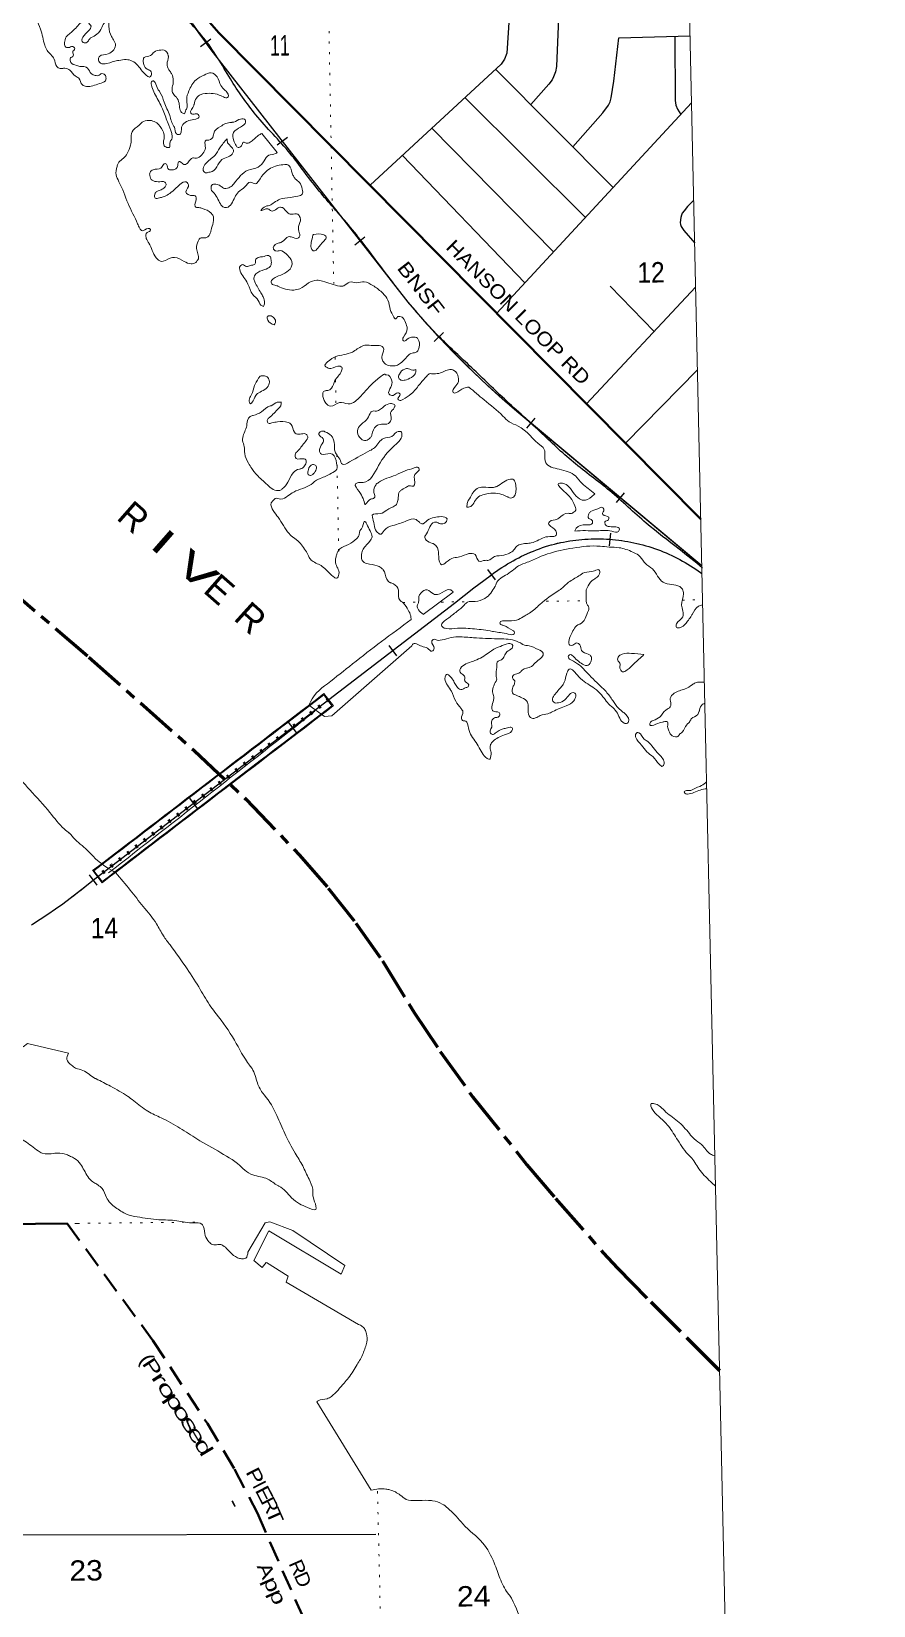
# Model space of a CAD drawing. Header units: feet. Extents: x 245918 to 509309, y -547785 to -360805.
# Drawn here: x 502069 to 509309, y -485445 to -471909 of the extents above; entities that cross this region are included whole.
import ezdxf
from ezdxf.enums import TextEntityAlignment as Align

# ---------------------------------------------------------------- set-up
doc = ezdxf.new("R2010")
doc.units = ezdxf.units.FT
doc.header["$LTSCALE"] = 60
for name, pattern in [('DOTTED', [1.5, 0.3, -1.2]), ('LONG_DASH_SHORT_DASH', [9.9, 6, -1.2, 1.5, -1.2]), ('MEDIUM_DASHED', [4.5, 3, -1.5])]:
    doc.linetypes.add(name, pattern=pattern)
for name, color, linetype, lineweight in [('11', 7, 'LONG_DASH_SHORT_DASH', 60), ('26', 7, 'Continuous', 40), ('27', 7, 'Continuous', 13), ('29', 7, 'Continuous', 25), ('34', 7, 'Continuous', 25), ('39', 7, 'Continuous', 13), ('4', 7, 'Continuous', 13), ('53', 7, 'DOTTED', 40), ('7', 7, 'DOTTED', 13)]:
    doc.layers.add(name, color=color, linetype=linetype, lineweight=lineweight)
doc.layers.add('41', color=7, linetype='Continuous')
doc.layers.add('54', color=7, linetype='Continuous')

msp = doc.modelspace()

# ---------------------------------------------------------------- linework, layer by layer
at = {"layer": '11'}
msp.add_lwpolyline([(497504.53, -473311.49), (498141.25, -473837.12), (498638.36, -474200.83), (500126.06, -475249.56), (500925.39, -475881.12), (502562.65, -477288.54), (503467.3, -478093.06), (503913.23, -478511.57), (504374.29, -478993.05), (504621.27, -479275.33), (504859.02, -479577.44), (505087.52, -479902.04), (505358.34, -480344.76), (505584.42, -480681.19), (505864.89, -481073.43), (506329.51, -481656.21), (506574.88, -481944.3), (506984.77, -482410.6), (507107.68, -482544.02), (507393.63, -482834.15), (507758.2, -483197.74), (507984.74, -483423.67)], dxfattribs=at)
at = {"layer": '26'}
for points in [[(507823.39, -476102.15), (503679.97, -471919.76), (503581.17, -471806.15), (503494.8, -471682.85), (503435.97, -471576.77)], [(495707.3, -482163.51), (499648.79, -482188.37), (502375.8, -482160.68)]]:
    msp.add_lwpolyline(points, dxfattribs=at)
at = {"layer": '29'}
for p, q in [((506058.7, -472234.22), (507071.72, -473250.64)), ((505794.72, -472478.43), (506832.77, -473508.56)), ((507744.63, -472524.3), (506069.83, -474332.09)), ((505511.4, -472740.54), (506557.95, -473805.21)), ((505258.39, -472974.6), (506310.83, -474071.95)), ((506842.36, -475111.89), (507779.49, -474107.76)), ((507044.48, -474099.88), (507423.72, -474488.97)), ((507795.13, -474818.25), (507176.07, -475448.75)), ((491693.93, -484860.43), (505028.84, -484829.97))]:
    msp.add_line(p, q, dxfattribs=at)
for points in [[(506192.19, -471523.12), (506156.55, -472096.26), (506137.03, -472147.76), (506107, -472189.53), (504980.07, -473232.09)], [(506613.27, -471516.75), (506584.38, -472211.89), (506573.27, -472257.39), (506558.05, -472298), (506546.89, -472324.39), (506518.23, -472361.6), (506361.98, -472538.52)], [(506722.85, -472900.6), (506980.83, -472608.48), (507029.8, -472543.67), (507044, -472515.24), (507053.43, -472480.62), (507076.02, -472337.98), (507119.21, -471964.69), (507731.94, -471947.72)], [(507601.55, -471951.33), (507604.32, -472503.2), (507610.1, -472541.64), (507622.27, -472576.15), (507652.42, -472623.84)], [(507763.01, -473358.93), (507710.53, -473414.67), (507680.09, -473452.23), (507664.87, -473472.54), (507656.76, -473488.78), (507651.69, -473509.08), (507647.63, -473550.7), (507648.64, -473567.96), (507654.73, -473585.22), (507679.39, -473622.09), (507771.16, -473729.11)]]:
    msp.add_lwpolyline(points, dxfattribs=at)
at = {"layer": '34'}
for p, q in [((503521.17, -472038.16), (503611.12, -471973.79)), ((504182.18, -472885.28), (504269.36, -472817.21)), ((504848.34, -473742.7), (504935.53, -473674.63)), ((505532.55, -474574.52), (505612.57, -474498.15)), ((506328.66, -475320.66), (506399.64, -475235.83)), ((507097.7, -475960.67), (507168.68, -475875.83)), ((507039.86, -476333.29), (507049.23, -476223.08)), ((506058.63, -476623.27), (505992.61, -476534.52)), ((505210.77, -477278.24), (505143.49, -477190.44)), ((504347.35, -477936.61), (504280.07, -477848.82)), ((503497.89, -478590.87), (503430.61, -478503.07)), ((502634.47, -479249.24), (502567.19, -479161.45))]:
    msp.add_line(p, q, dxfattribs=at)
at = {"layer": '34', "lineweight": 13}
for p, q in [((503611.66, -472067.67), (505305.37, -474236.86)), ((506243.38, -475176.16), (507824.95, -476499.33)), ((502589.41, -479216.37), (505708.08, -476826.45)), ((504582.07, -477614.6), (504582.1, -477614.58)), ((504582.1, -477614.58), (504653.05, -477707.31)), ((504664.6, -477709.23), (504583.19, -477602.83)), ((502676.45, -479230.59), (502595.6, -479124.93)), ((502677.62, -479218.95), (502606.66, -479126.22))]:
    msp.add_line(p, q, dxfattribs=at)
at = {"layer": '34'}
for points in [[(503452.68, -471844.14), (503571.1, -472009.62), (503612.53, -472067.01), (505306.22, -474236.17), (505382.23, -474325.36), (505470.8, -474426.19), (505561.47, -474525.75), (505654.72, -474623.45), (505748.37, -474719.48), (505844.09, -474814.22), (505942.4, -474907.1), (506041.1, -474998.31), (506141.31, -475087.75), (506244.08, -475175.32), (507831.57, -476501.6)], [(502527.69, -479265.92), (502588.72, -479215.51), (505707.39, -476825.59), (505789.53, -476758.48), (505872.77, -476693.6), (505957.15, -476630.14), (506023.27, -476581.52), (506045.62, -476564.89), (506068.24, -476548.86), (506091.13, -476533.22), (506114.36, -476517.73), (506137.82, -476502.85), (506161.46, -476488.45), (506185.41, -476474.2), (506209.62, -476460.56), (506234, -476447.39), (506258.78, -476434.51), (506283.59, -476422.22), (506308.6, -476410.16), (506334, -476398.62), (506359.42, -476387.65), (506385.13, -476377.07), (506410.91, -476366.83), (506437.07, -476357.1), (506463.17, -476347.81), (506489.65, -476339.04), (506516.05, -476330.71), (506536.8, -476324.54), (506541.56, -476323.16), (506567.19, -476316.69), (506592.92, -476310.54), (506618.63, -476304.83), (506644.54, -476299.54), (506670.54, -476294.8), (506696.73, -476290.5), (506722.81, -476286.51), (506749.08, -476283.16), (506775.33, -476280.25), (506801.68, -476277.67), (506827.91, -476275.62), (506854.43, -476274.11), (506880.84, -476272.92), (506907.22, -476272.37), (506933.59, -476272.02), (506960.16, -476272.35), (506986.49, -476273.08), (507012.81, -476274.24), (507039.33, -476275.84), (507065.62, -476278.07), (507091.89, -476280.52), (507118.15, -476283.61), (507144.49, -476287.03), (507170.5, -476290.96), (507196.6, -476295.44), (507222.56, -476300.23), (507248.54, -476305.46), (507274.26, -476311.31), (507300.07, -476317.49), (507325.66, -476324.09), (507351.12, -476331.23), (507376.36, -476338.78), (507401.57, -476346.76), (507426.67, -476355.07), (507451.53, -476363.99), (507476.28, -476373.25), (507500.9, -476383.03), (507525.4, -476393.13), (507549.55, -476403.75), (507573.59, -476414.69), (507597.41, -476426.06), (507621.09, -476437.95), (507644.44, -476450.14), (507667.78, -476462.77), (507690.67, -476475.81), (507713.54, -476489.28), (507735.98, -476503.17), (507758.29, -476517.37), (507780.27, -476531.88), (507802.13, -476546.93), (507833.36, -476571.12)], [(502068.83, -479590.73), (502077.66, -479585.44), (502144.34, -479543.26), (502210.21, -479499.41), (502275.17, -479455.15), (502339.59, -479409.56), (502403.19, -479362.3), (502465.88, -479314.63), (502527.69, -479265.92)]]:
    msp.add_lwpolyline(points, dxfattribs=at)
at = {"layer": '34', "lineweight": 13}
for centre, radius, start, end in [((513027.39, -465150.88), 11683.23, 212.95573, 216.301), ((511214.55, -469273.81), 7716.88, 220.02652, 229.89474), ((506931.95, -477786.65), 1513.48, 54.02338, 105.12241), ((506980.92, -477853.59), 1591.15, 106.19595, 126.97345), ((509569.93, -481498.05), 6061.17, 125.80552, 129.57935), ((1426391.49, -1684298.38), 1518500.14, 127.37662, 127.47108), ((1426391.49, -1684298.38), 1518492.14, 127.37692, 127.47078), ((1426393.22, -1684300.54), 1518370.14, 127.37662, 127.47108), ((1426393.22, -1684300.54), 1518378.14, 127.37692, 127.47078), ((499689.55, -475746.24), 4522.27, 301.752, 309.88438)]:
    msp.add_arc(centre, radius, start, end, dxfattribs=at)
at = {"layer": '34', "linetype": 'DOTTED', "lineweight": 100}
msp.add_arc((1426393.22, -1684300.54), 1518437.36, 127.37662, 127.47108, dxfattribs=at)
at = {"layer": '34', "lineweight": 13}
msp.add_ellipse((229968.05, -129107.83), major_axis=(1800.58, -443763.1), ratio=0.999979, start_param=0.65791107, end_param=0.66298935, dxfattribs=at)
at = {"layer": '34'}
msp.add_spline([(507838.91, -476523.09), (507637.09, -476361.2), (507355.32, -476138.55), (507041.73, -475859.51), (506727.98, -475612.58), (506442.39, -475351.79), (506114.86, -475050.57), (505817.35, -474765.61), (505555.79, -474515), (505041.31, -473889.4), (504778.17, -473552.48), (504528.83, -473263.82), (504293.61, -472959.19), (503998.35, -472626.07), (503779.21, -472315.52), (503548.26, -471962.76), (503276.91, -471661.9), (503060, -471307.22), (502849.12, -470950.56), (502652.41, -470571.92), (502439.29, -470259.4), (502262.56, -469894.94), (502037.51, -469562.27), (501858.34, -469284.09), (501722.98, -469070.44), (501603.52, -468887.01), (501499.79, -468765.89), (501354.02, -468628.45), (501252.1, -468545.49), (501146.08, -468480.56), (501030.18, -468412.34)], degree=3, dxfattribs=at)
at = {"layer": '39'}
for p, q in [((504049.18, -472785.8), (504182.75, -472949.66)), ((505696.07, -476729.26), (505438.08, -476922.72)), ((504651.06, -477793.59), (505339.39, -477192.08)), ((504522.81, -483692.55), (504990.89, -484451.57))]:
    msp.add_line(p, q, dxfattribs=at)
for points in [[(504651.38, -477793.31), (504587.55, -477799.31), (504452.79, -477701.19)], [(502387.13, -480695.22), (502035.84, -480610.37), (501998.3, -480639.19)], [(503930.13, -482406.43), (504079.64, -482154.77), (504117.58, -482145.99), (504315.53, -482218.33), (504762.67, -482520.44), (504732.04, -482595.26), (504111.05, -482222.34), (503981.65, -482477.63), (504053.03, -482538.41), (504088.3, -482495.58)], [(504088.73, -482495.08), (504277.1, -482612.23), (504260.03, -482662.7), (504880.87, -483027.59)]]:
    msp.add_lwpolyline(points, dxfattribs=at)
msp.add_arc((504832.48, -477876.11), 418.05, 121.23259, 155.26501, dxfattribs=at)
for points in [[(501954.23, -471298.47), (501927.17, -471351.16), (501932.51, -471419.26), (501965.61, -471470.76), (501962.7, -471526.98), (501973.31, -471556.87), (502049.65, -471665.69), (502117.15, -471732.56), (502129.92, -471770.43), (502124.57, -471804.63), (502146.26, -471888.45), (502183.05, -472026.15), (502204, -472071.87), (502263.63, -472146.92), (502286.94, -472210.66), (502315.36, -472228.15), (502345.4, -472225.56), (502355.42, -472225.36), (502399.89, -472242.54), (502444.97, -472291.8), (502475.44, -472311.25), (502506.65, -472368.82), (502541.01, -472382.18), (502654.86, -472357.87), (502704.51, -472332.83), (502709.98, -472304.64), (502695.4, -472276.84), (502675.23, -472271.22), (502643.46, -472287.89), (502609.3, -472284.55), (502578.87, -472267.1), (502574.74, -472261.16), (502539.77, -472215.71), (502495.54, -472210.57), (502457.24, -472201.29), (502406.62, -472176.21), (502402.25, -472158.24), (502407.76, -472132.05), (502423.68, -472125.72), (502429.38, -472109.56), (502424.78, -472079.56), (502440.55, -472065.21), (502440.28, -472051.17), (502424, -472039.45), (502386.06, -472048.23), (502359.8, -472038.71), (502353.43, -472020.79), (502353.31, -472014.77), (502354.89, -471992.67), (502376.04, -471946.12), (502409.58, -471917.37), (502486.32, -471841.65), (502515.93, -471816.99), (502553.76, -471802.2), (502562.48, -471838.14), (502576.82, -471853.91), (502522.41, -471943.24), (502505.39, -471995.74), (502521.65, -472007.45), (502553.54, -471996.79), (502573.04, -471968.32), (502582.95, -471962.1), (502630.52, -471933.09), (502675.49, -471874.03), (502704.75, -471831.33), (502728.77, -471828.85), (502735.45, -471862.82), (502757.26, -471952.65), (502780.1, -471992.33), (502790.6, -472016.2), (502728.09, -472101.67), (502654.29, -472123.19), (502644.69, -472145.44), (502661.43, -472181.22), (502717.66, -472184.13), (502809.45, -472160.25), (502821.44, -472158.01), (502883.48, -472150.77), (502935.89, -472163.79), (502982.75, -472200.97), (503068.83, -472295.56), (503084.99, -472301.27), (503098.79, -472288.96), (503091.99, -472248.97), (503057.52, -472229.59), (503030.19, -472165.94), (503037.6, -472133.69), (503093.42, -472116.55), (503122.9, -472085.88), (503182.74, -472068.66), (503208.84, -472070.14), (503245.87, -472117.56), (503246.07, -472127.59), (503235.22, -472187.99), (503250.22, -472237.84), (503268.78, -472263.55), (503281.28, -472287.37)], [(503281.28, -472287.37), (503288.47, -472347.41), (503277.53, -472403.79), (503286.34, -472443.74), (503315.04, -472475.27), (503338.06, -472524.97), (503369.87, -472612.61), (503383.98, -472616.34), (503397.38, -472583.98), (503401.28, -472577.88), (503403.65, -472493.59), (503422.29, -472421.01), (503484.61, -472325.5), (503553.99, -472284.01), (503613.79, -472264.78), (503664.62, -472299.89), (503698.15, -472373.45), (503735.09, -472416.86), (503759.78, -472448.46), (503760.26, -472472.52), (503683.71, -472455.98), (503615.23, -472441.28), (503543.13, -472446.71), (503513.25, -472457.33), (503487.66, -472481.91), (503466.66, -472536.48), (503464.81, -472544.54), (503438.03, -472611.26), (503454.27, -472620.98), (503484.26, -472616.37), (503502.46, -472624.04), (503510.84, -472641.93), (503483.16, -472662.53), (503421.24, -472675.78), (503401.35, -472684.2), (503363.96, -472721.04), (503356.84, -472767.32), (503347.33, -472793.59), (503317.17, -472790.16), (503298, -472732.37), (503293.87, -472726.44), (503257.9, -472630.85), (503209.55, -472517.47), (503173.75, -472429.91), (503155.19, -472404.19), (503132.04, -472348.49), (503111.68, -472332.84), (503101.85, -472343.06), (503100.36, -472369.17), (503150.74, -472484.52), (503207.23, -472603.77), (503249.52, -472715.27), (503279.47, -472810.97), (503275.93, -472835.11), (503270.07, -472843.25), (503260.36, -472859.49), (503255.25, -472905.72), (503233.19, -472906.16), (503206.69, -472884.62), (503211.34, -472814.31), (503198.29, -472762.42), (503146.84, -472695.22), (503100.33, -472676.08), (503032.28, -472683.44), (502994.78, -472714.27), (502933.76, -472773.63), (502926.91, -472833.95), (502921.95, -472888.21), (502891.24, -472959.03), (502885.46, -472971.18), (502814.69, -473044.78), (502805.18, -473071.04), (502796.53, -473141.43), (502821.76, -473201.11), (502899.62, -473388.14), (502981.26, -473563.05), (503000.09, -473602.8), (503020.53, -473622.46), (503072.3, -473603.39), (503092.51, -473611.02), (503088.74, -473623.12), (503062.94, -473637.67), (503053.36, -473659.93), (503060.11, -473697.91), (503072.58, -473719.72), (503078.78, -473729.63), (503141.4, -473854.78), (503184.13, -473886.03), (503261.82, -473858.43), (503299.79, -473851.65), (503382.7, -473886.13), (503443.28, -473907), (503477.21, -473898.32), (503494.9, -473879.92), (503504.61, -473863.68), (503486.84, -473775.77), (503501.64, -473711.28)], [(503501.64, -473711.28), (503515.28, -473690.96), (503541.18, -473682.43), (503569.3, -473683.87), (503589.11, -473671.45), (503610.42, -473632.92), (503614.11, -473616.8), (503627.68, -473490.15), (503613.25, -473470.38), (503540.3, -473431.7), (503508.07, -473424.31), (503487.97, -473422.69), (503475.75, -473412.9), (503486.33, -473338.47), (503475.99, -473322.63), (503457.91, -473320.98), (503397.09, -473288.07), (503419.98, -473227.45), (503413.76, -473217.54), (503409.65, -473211.6), (503296.45, -473270), (503201.4, -473332.05), (503169.47, -473340.7), (503133.42, -473343.42), (503128.78, -473311.41), (503142.39, -473289.07), (503166.21, -473276.57), (503200.02, -473261.87), (503221.65, -473239.38), (503225.19, -473215.23), (503204.83, -473199.59), (503186.78, -473199.94), (503091.95, -473171.72), (503087.48, -473147.74), (503085.24, -473135.74), (503088.97, -473121.63), (503114.61, -473099.06), (503180.49, -473083.72), (503192.29, -473071.46), (503217.84, -473044.87), (503229.99, -473050.65), (503248.94, -473096.42), (503267.07, -473100.07), (503309.01, -473091.23), (503322.81, -473078.91), (503330.05, -473038.65), (503339.84, -473026.43), (503347.93, -473030.27), (503356.07, -473036.13), (503388.51, -473053.55), (503412.29, -473039.04), (503439.73, -473006.4), (503461.59, -472995.94), (503487.74, -472999.44), (503533.3, -472970.46), (503562.47, -472923.75), (503563.93, -472895.64), (503566.96, -472845.43), (503594.99, -472842.87), (503632.42, -472808.04), (503636, -472785.9), (503693.01, -472726.61), (503786.57, -472690.66), (503794.59, -472690.5), (503852.31, -472667.31), (503900.39, -472664.35), (503908.64, -472676.23), (503820.06, -472762.22), (503806.35, -472778.54), (503807.71, -472848.71), (503828.59, -472890.43), (503844.94, -472906.16), (503874.74, -472891.53), (503892.19, -472861.1), (503916.41, -472868.65), (503948.37, -472861.99), (504019.46, -472804.43), (504049.18, -472785.8)], [(503751.22, -472831.77), (503755.9, -472865.78), (503805.31, -472931.01), (503801.73, -472953.15), (503706.59, -473011.18), (503661.69, -473074.25), (503604.41, -473119.51), (503586.4, -473121.87), (503572.44, -473126.16), (503545.95, -473104.62), (503545.6, -473086.56), (503604.3, -473011.19), (503645.73, -472976.28), (503688.59, -472911.24), (503750.81, -472831.56)], [(504182.75, -472949.66), (504166.9, -472960), (504109, -472973.18), (504069.83, -473022.09), (504018.72, -473075.25), (503931.01, -473103.05), (503814.8, -473211.66), (503785.31, -473242.33), (503741.52, -473259.23), (503719.38, -473255.66), (503692.92, -473236.12), (503654.55, -473222.83), (503618.63, -473231.56), (503615.28, -473265.73), (503623.65, -473283.62), (503629.78, -473289.52), (503693.98, -473392.57), (503714.49, -473416.23), (503746.73, -473423.62), (503788.21, -473390.71), (503848.4, -473289.23), (503903.72, -473246.01), (503951.06, -473204.96), (503997.45, -473218.1), (504021.07, -473195.56), (504075.84, -473124.27), (504125.22, -473085.19), (504246.94, -473052.7), (504264.98, -473052.35), (504293.53, -473075.86), (504316.91, -473143.61), (504321.07, -473151.54), (504337.62, -473177.3), (504374.34, -473208.67), (504397.49, -473264.38), (504402.01, -473290.37), (504396.35, -473308.54), (504360.57, -473325.29), (504292.6, -473336.65), (504204.65, -473352.43), (504157.04, -473379.44), (504115.41, -473404.33), (504069.57, -473419.27), (504042.09, -473449.9), (504101.96, -473434.69), (504130.38, -473452.18), (504162.34, -473445.53), (504170.28, -473441.37), (504196, -473422.8), (504226.11, -473424.22), (504269.03, -473465.5), (504303.43, -473480.87), (504359.57, -473479.77), (504378.21, -473509.49), (504382.45, -473521.44), (504365.65, -473585.96), (504370.68, -473638.02), (504377.24, -473665.97), (504359.59, -473686.38), (504303.22, -473675.45), (504269.17, -473678.12), (504259.3, -473686.34), (504213.9, -473723.35), (504183.98, -473731.96), (504152.37, -473756.66), (504148.6, -473768.76), (504159.05, -473790.62), (504171.2, -473796.4), (504209.25, -473793.65), (504259.97, -473822.74), (504301.04, -473872.08), (504309.65, -473902), (504302.29, -473936.24), (504175.54, -474018.98), (504137.92, -474043.79), (504130.17, -474057.98), (504142.71, -474083.81), (504179.04, -474095.13), (504187.13, -474098.98), (504324.17, -474132.4), (504376.11, -474121.34), (504451.35, -474071.72), (504523.1, -474048.24), (504571.38, -474055.32), (504720.64, -474098.52), (504754.69, -474095.85), (504804.22, -474064.78), (504864.49, -474069.61), (504930.54, -474062.3), (505005.38, -474094.93), (505015.53, -474100.75), (505088.88, -474159.48), (505134.16, -474218.77), (505153.81, -474300.62), (505185.18, -474366.21), (505197.48, -474380.01), (505217.14, -474359.56)], [(504496.61, -473654.06), (504581.67, -473657.94), (504604.08, -473675.55), (504584.7, -473710.04), (504527.81, -473775.34), (504502.13, -473795.9), (504490.07, -473794.14), (504473.55, -473770.4), (504474.66, -473724.23), (504488.57, -473661.34)], [(504497.37, -473654.1), (504494.2, -473654.88), (504492.59, -473655.69), (504490.98, -473658.11), (504489.37, -473660.54)], [(504064.18, -474273.92), (504041.9, -474262.32), (504010.77, -474208.77), (503986.27, -474187.18), (503959.47, -474149.6), (503919.65, -474062.13), (503859.44, -473956.99), (503859, -473934.93), (503884.67, -473914.37), (503919.08, -473929.74), (503953, -473921.05), (503978.99, -473916.53), (503994.68, -473898.16), (503994.32, -473880.12), (504009.93, -473857.74), (504049.83, -473846.93), (504055.85, -473846.82), (504107.79, -473835.76), (504124.05, -473847.47), (504128.42, -473865.45), (504131.21, -473905.51), (504123.61, -473927.73), (504072.04, -473956.82), (503998.56, -473994.37), (503981.22, -474030.82), (503989.87, -474062.75), (504041.87, -474158.01), (504060.58, -474191.74), (504073.63, -474243.64), (504064.74, -474273.73)], [(504106.91, -474355.02), (504099.92, -474357.47), (504096.26, -474375.59), (504137.33, -474424.92), (504155.5, -474430.59), (504167.17, -474412.3), (504156.41, -474374.41), (504117.88, -474353.1), (504106.91, -474355.02)], [(505217.14, -474359.56), (505255.39, -474366.83), (505284.36, -474412.4), (505299.41, -474464.25), (505268.73, -474537.07), (505261.1, -474557.29), (505267.35, -474569.2), (505313.04, -474546.23), (505361.01, -474537.26), (505369.02, -474537.11), (505399.72, -474568.6), (505397.12, -474640.86), (505391.38, -474655.01), (505371.6, -474669.45), (505331.67, -474678.26), (505303.99, -474698.86), (505233.14, -474768.46), (505195.31, -474783.24), (505112.8, -474768.82), (505090.24, -474743.18), (505081.6, -474711.26), (505098.27, -474640.73), (505093.99, -474626.76), (505045.51, -474609.67), (504973.26, -474607.08), (504959.19, -474605.34), (504913.23, -474614.27), (504828, -474666.1), (504686.34, -474704.99), (504615.03, -474750.53), (504593.68, -474787.05), (504599.82, -474792.95), (504644.2, -474806.12), (504724.08, -474788.5), (504736.26, -474796.28), (504734.89, -474828.41), (504678.34, -474911.76), (504647.52, -474976.55), (504615.83, -474997.24), (504601.8, -474997.52), (504593.82, -474999.67), (504579.91, -475005.97), (504574.32, -475028.15), (504593.73, -475097.98), (504618.26, -475121.56), (504640.51, -475131.15), (504716.11, -475099.57), (504734.16, -475099.22), (504810.62, -475111.76), (504838.45, -475099.17), (504885.83, -475060.13), (505001.76, -474937.49), (505086.61, -474865.61), (505106.5, -474857.2), (505112.6, -474861.09), (505120.62, -474860.94), (505167.79, -474914.17), (505158.78, -474966.5), (505143.91, -475026.97), (505178.24, -475038.33), (505217.9, -475015.49), (505240.23, -475029.09), (505218.95, -475069.63), (505237.23, -475081.3), (505263.14, -475072.77), (505334.42, -475025.23), (505403.11, -474947.65), (505467.82, -474872.17), (505497.51, -474851.52), (505517.59, -474853.13), (505529.62, -474852.89), (505585.64, -474845.78), (505679.32, -474815.85), (505701.54, -474823.43), (505738.8, -474882.88), (505739.5, -474918.97), (505706.4, -474969.77), (505693.07, -475006.14), (505701.32, -475018.02), (505715.36, -475017.74), (505786.76, -474976.22), (505830.7, -474967.33)], [(505374.46, -474815.82), (505358.54, -474822.16), (505310.14, -474809.07), (505278.11, -474811.7), (505232.81, -474854.72), (505227.51, -474890.93), (505237.76, -474902.76), (505251.91, -474908.51), (505293.95, -474903.67), (505349.53, -474874.49), (505371.04, -474845.98), (505374.84, -474816.38)], [(503952.19, -475112.59), (503943.9, -475098.72), (503968.32, -475013.99), (503994.87, -474935.23), (504018.18, -474896.66), (504035.8, -474874.25), (504073.85, -474871.49), (504100.18, -474885.02), (504114.88, -474918.83), (504113.2, -474934.92), (504085.98, -474979.58), (504034.44, -475010.68), (503996.9, -475039.5), (503967.96, -475098.25), (503953.59, -475112.51)], [(505830.7, -474967.33), (505961.21, -475077.1), (506122.38, -475216.35), (506175.48, -475265.46), (506252.42, -475302.05), (506450.29, -475472.68), (506472.74, -475492.3), (506483.71, -475540.22), (506491.24, -475618.31), (506606.66, -475674.21), (506746.18, -475731.64), (506803.6, -475796.72), (506856.59, -475839.8), (506913.85, -475885.61)], [(504216.61, -475095.36), (504216.88, -475109.4), (504173.99, -475172.43), (504134.63, -475211.31), (504097.64, -475268.2), (504105.85, -475278.07), (504135.89, -475275.47), (504185.85, -475266.47), (504276.19, -475270.71), (504302.61, -475288.24), (504330, -475355.9), (504346.32, -475369.63), (504432.65, -475373.94), (504445.07, -475393.76), (504423.83, -475436.31), (504363.13, -475511.72), (504355.27, -475519.89), (504335.77, -475548.36), (504344.41, -475580.29), (504414.7, -475584.92), (504426.89, -475592.7), (504431.17, -475606.67), (504415.87, -475645.08), (504386.27, -475669.73), (504372.27, -475672.01), (504318.77, -475705.15), (504274.18, -475784.27), (504225.19, -475843.41), (504205.38, -475855.83), (504183.33, -475856.27), (504177.31, -475856.38), (504122.63, -475829.37), (504073.61, -475784.2), (503985.71, -475699.67), (503963.04, -475668.03), (503934.03, -475620.46), (503902.35, -475538.83), (503899.17, -475478.72), (503884.11, -475426.87), (503885.61, -475400.75), (503919.74, -475299.78), (503932.6, -475239.35), (503950.3, -475220.95), (503976.17, -475210.42), (504045.8, -475180.96), (504121, -475129.34), (504130.99, -475127.13), (504182.56, -475098.03), (504202.61, -475097.64), (504217.17, -475095.59)], [(505196.03, -475128.25), (505189.83, -475118.34), (505155.54, -475108.99), (505101.84, -475132.11), (505034.46, -475173.55), (504994.39, -475176.34), (504980.71, -475194.67), (504949.69, -475249.44), (504888.55, -475302.79), (504871.56, -475357.29), (504902.74, -475412.84), (504921.02, -475424.52), (504945.12, -475426.05), (504980.77, -475403.28), (504994.41, -475382.96), (504996.3, -475376.9), (505032.95, -475301.96), (505078.79, -475287.02), (505138.82, -475279.82), (505158.36, -475253.35), (505161.78, -475223.2), (505157.1, -475189.2), (505188.33, -475144.45), (505193.09, -475132.59), (505196.03, -475128.25)], [(504935.83, -475977.86), (504887.52, -475866.48), (504856.12, -475798.9), (504879.98, -475788.4), (504908.05, -475787.84), (504922.08, -475787.57), (505053.63, -475642.56), (505190.65, -475469.37), (505252.78, -475363.83), (505244.49, -475349.95), (505228.4, -475348.27), (505222.39, -475348.38), (505167.08, -475391.6), (505097.21, -475409.01), (505018.54, -475488.79), (504978.92, -475513.64), (504804.33, -475611.36), (504742.52, -475630.63), (504719.61, -475586.95), (504688.63, -475541.42), (504675.9, -475505.56), (504675.31, -475475.49), (504664.08, -475413.53), (504647.49, -475385.77), (504592.65, -475350.74), (504584.55, -475346.89), (504556.52, -475349.45), (504544.64, -475357.7), (504540.99, -475375.83), (504577.78, -475411.21), (504576.37, -475441.33), (504547.31, -475494.05), (504547.97, -475528.14), (504562.32, -475543.9), (504636.43, -475538.44), (504656.59, -475544.06), (504692.2, -475621.59), (504693.22, -475673.72), (504647.77, -475708.71), (504552.36, -475752.71), (504536.44, -475759.05), (504473.14, -475804.42), (504403.59, -475837.89), (504323.98, -475869.55), (504274.49, -475902.61), (504212.84, -475929.9), (504164.6, -475924.84), (504150.84, -475939.14), (504131.27, -475963.59), (504148.6, -476029.45), (504189.84, -476086.81), (504284.84, -476227.36), (504323.63, -476262.7), (504348.05, -476280.29), (504426.08, -476373.03), (504451.04, -476418.67), (504457.32, -476432.59), (504481.93, -476460.19), (504569.12, -476508.62), (504663.11, -476597.04), (504691.45, -476610.52), (504712.83, -476576), (504682.81, -476476.3), (504686, -476434.11), (504693.44, -476403.87), (504720.64, -476359.21), (504794.08, -476319.65), (504867.28, -476268.06), (504882.93, -476247.7), (504899.88, -476191.2), (504905.78, -476185.07), (504930.62, -476122.39), (504980.35, -476203.65), (504997.36, -476253.47), (504989.77, -476275.69), (504938.83, -476336.86), (504915.43, -476371.42), (504906.31, -476417.74), (504913.14, -476459.73), (504951.74, -476485.05), (505042.36, -476503.32), (505074.78, -476520.74), (505093.18, -476538.43), (505124.86, -476620.05), (505149.46, -476647.65), (505155.52, -476649.53), (505181.78, -476659.05), (505224.97, -476714.36), (505223.92, -476762.53), (505232.52, -476792.45), (505267.27, -476825.87), (505308.54, -476885.23), (505329.57, -476934.96), (505333.3, -476965.37)], [(504467.61, -475726.3), (504449.4, -475718.64), (504446.81, -475688.6), (504469.97, -475642.01), (504479.88, -475635.79), (504507.98, -475637.24), (504518.21, -475647.08), (504512.89, -475683.29), (504487.49, -475717.89), (504465.78, -475727.46)], [(506913.63, -475884.82), (506886.02, -475909.43), (506812.43, -475940.96), (506798.31, -475937.23), (506689.83, -475825.03), (506635.07, -475794), (506597.13, -475802.78), (506611.64, -475826.57), (506703.7, -475919.03), (506741.15, -475988.5), (506744.06, -476034.58), (506726.21, -476044.97), (506720.31, -476051.1), (506682.22, -476051.85), (506602.84, -476095.53), (506588.96, -476103.83), (506523.2, -476125.18), (506515.52, -476143.39), (506534, -476165.09), (506583.21, -476220.28), (506575.7, -476246.51), (506559.74, -476250.84), (506491.65, -476256.18), (506431.97, -476281.43), (506366.28, -476306.79), (506322.25, -476311.66), (506270.28, -476320.71), (506234.62, -476343.47), (506207.21, -476378.11), (506168.09, -476399.97), (506089.67, -476418.54), (506081.65, -476418.69), (506041.75, -476429.51), (506000.15, -476456.4), (505970.08, -476456.99), (505916.06, -476464.07), (505882.85, -476406.56), (505830.56, -476399.57), (505748.88, -476427.24), (505698.91, -476436.25), (505635.45, -476473.61), (505595.75, -476494.45), (505570.36, -476426.75), (505558.85, -476350.75), (505524.02, -476313.32), (505517.97, -476311.43), (505461.25, -476282.46), (505450.67, -476254.58), (505464.24, -476230.25), (505534.46, -476128.57), (505554.55, -476130.18), (505574.79, -476139.82), (505616.89, -476138.99), (505636.63, -476122.55), (505642.21, -476100.37), (505591.69, -476081.31), (505531.67, -476088.5), (505473.96, -476111.71), (505424.42, -476142.76), (505414.28, -476136.95), (505404.1, -476129.13), (505365.45, -476101.81), (505299.52, -476115.14), (505176.01, -476157.69), (505100.6, -476199.29), (505065.14, -476232.08), (505059.04, -476228.19), (505044.82, -476218.43), (505004.34, -476096.87), (504999.78, -476068.88), (505067.71, -476055.5), (505123.27, -476024.33), (505194.73, -475986.81), (505214.31, -475962.36), (505219.9, -475940.18), (505221.75, -475932.12), (505228.67, -475875.81), (505242.36, -475857.5), (505287.96, -475830.52), (505319.77, -475815.86), (505353.92, -475819.19), (505360.38, -475738.83), (505366, -475718.66), (505403.16, -475669.79), (505394.94, -475659.92), (505358.9, -475662.63), (505283.14, -475686.19), (505201.64, -475723.9), (505052.44, -475787.01), (505028.81, -475809.55), (505011.87, -475866.04), (505020.55, -475899.97), (505022.67, -475905.95), (505016.93, -475920.1), (504985.05, -475930.75), (504941.76, -475973.73), (504935.83, -475977.86)], [(505812.13, -476000.18), (505817.95, -475958.51), (505852.87, -475897.65), (505864.47, -475875.36), (505899.88, -475840.55), (505953.79, -475827.46), (506042.08, -475829.74), (506070, -475821.16), (506187.11, -475758.68), (506207.2, -475760.3), (506229.96, -475795.95), (506235.02, -475850.01), (506231.64, -475882.17), (506208.24, -475916.73), (506188.28, -475921.14), (506168.07, -475913.51), (506159.97, -475909.66), (506113.47, -475890.52), (506041.05, -475879.9), (505949.06, -475893.75), (505903.42, -475918.72), (505834.77, -475998.3), (505816.76, -476000.66), (505812.75, -476000.74)], [(506741.32, -476203.13), (506752.93, -476180.84), (506838.59, -476151.07), (506892.49, -476137.97), (506887.97, -476111.99), (506861.59, -476096.46), (506860.81, -476056.35), (506876.5, -476038), (506938.18, -476012.71), (506980.13, -476003.86), (506990.7, -476031.74), (506979.02, -476050.02), (506981.31, -476064.02), (507031.89, -476087.1), (507030.32, -476109.19), (506998.55, -476125.87), (506998.79, -476137.9), (507003.03, -476149.84), (507093.69, -476170.12), (507124.11, -476187.59), (507116.48, -476207.79), (507060.3, -476206.89), (506931.87, -476203.4), (506831.55, -476201.36), (506741.37, -476205.14)], [(506839.48, -476710.7), (506876.32, -476645.79), (506899.94, -476623.26), (506953.1, -476572.07), (506948.43, -476538.06), (506910.49, -476546.83), (506822.54, -476562.6), (506774.98, -476591.62), (506687.78, -476645.48), (506616.78, -476707.06), (506606.87, -476713.27), (506440.8, -476836.89), (506349.98, -476910.89), (506310.32, -476933.73), (506256.77, -476964.87), (506170.75, -476976.6), (506096.93, -476996.1), (506105.18, -477007.97), (506129.43, -477017.53), (506206.48, -477060.14), (506218.7, -477069.93), (506219.06, -477087.98), (506168.97, -477090.96), (506042.2, -477069.39), (506032.14, -477067.58), (505879.3, -477046.52), (505730.77, -477041.41), (505636.54, -477043.27), (505602.19, -477029.9), (505593.93, -477018.02), (505611.56, -476986.44), (505648.14, -476957.61), (505726.86, -476896.64), (505790.05, -476841.21), (505816.65, -476817.07), (505884.74, -476811.72), (505966.43, -476784.03), (506019.7, -476738.86), (506052.73, -476684.05), (506056.62, -476677.95), (506064.25, -476657.74), (506159.22, -476577.35), (506216.87, -476535.22), (506257.8, -476503.49), (506331.44, -476473.96), (506434.16, -476428.79), (506504.53, -476402.37), (506724.62, -476351.19), (506958.51, -476335.27), (507035.04, -476342.32), (507121.22, -476348.11), (507238.29, -476385.93), (507286.95, -476413.06), (507338.25, -476472.23), (507346.46, -476482.1), (507407.56, -476529.04), (507452.91, -476592.33), (507500.08, -476645.57), (507572.65, -476664.21), (507643.21, -476682.87), (507665.69, -476704.5), (507674.49, -476744.44), (507658.33, -476841.05), (507669.36, -476892.98), (507668.34, -476943.15), (507615.38, -477004.37), (507613.97, -477034.48), (507650.05, -477033.77), (507717.01, -476970.28), (507744.33, -476931.63), (507750.15, -476921.49), (507804.96, -476852.21), (507839.57, -476838.91)], [(505435.85, -476920.5), (505397.02, -476883.16), (505386.49, -476857.28), (505388.14, -476839.2), (505397.7, -476814.94), (505398.96, -476776.8), (505410.4, -476746.49), (505426.13, -476730.13), (505443.9, -476715.74), (505471.89, -476711.18), (505524.71, -476746.25), (505558.92, -476751.59), (505642.38, -476711.84), (505666.4, -476709.36), (505694.65, -476727.4)], [(505339.39, -477192.08), (505344.36, -477179.39), (505424.91, -477195.86), (505473.38, -477212.97), (505511.98, -477238.28), (505531.52, -477211.82), (505510.38, -477156.07), (505524.06, -477137.74), (505558.26, -477143.1), (505582.36, -477144.63), (505656.19, -477125.12), (505738.24, -477115.49), (505870.75, -477122.91), (506075.48, -477130.91), (506149.75, -477133.47), (506288.98, -477176.87), (506295.08, -477180.76), (506347.44, -477191.76), (506426.3, -477224.32), (506469.02, -477255.57), (506457.66, -477289.89), (506410.28, -477328.94), (506366.96, -477369.91), (506287.35, -477401.56), (506267.69, -477422), (506231.84, -477434.74), (506206.17, -477455.31), (506210.65, -477479.29), (506224.96, -477493.05), (506223.34, -477513.15), (506221.46, -477519.2), (506207.97, -477547.55), (506204.89, -477595.75), (506241.46, -477619.1), (506285.96, -477638.29), (506332.85, -477677.48), (506339.8, -477725.49), (506349.19, -477795.5), (506371.63, -477815.13), (506403.67, -477812.49), (506443.38, -477791.65), (506509.26, -477776.32), (506551.02, -477757.44), (506666.36, -477707.03), (506731.74, -477665.63), (506749.01, -477625.17), (506750.81, -477615.11), (506736.43, -477597.33), (506655.32, -477655.09), (506599.69, -477682.27), (506559.48, -477677.04), (506549.1, -477659.19), (506564.32, -477616.77), (506627.03, -477541.31), (506650.39, -477504.75), (506672.92, -477426.07), (506692.34, -477393.6), (506773.83, -477458.19), (506895.92, -477548.06), (507006.46, -477662.23), (507010.58, -477668.17), (507098.59, -477758.71), (507164.7, -477857.71), (507178.82, -477861.44), (507202.56, -477844.93), (507179.3, -477783.2), (507154.81, -477761.62), (507116.05, -477728.28), (507066.64, -477663.05), (507008.98, -477585.96), (506961.93, -477538.74), (506837.16, -477414.82), (506729.11, -477324.68), (506684.18, -477283.44), (506701.91, -477267.04), (506734.46, -477290.48), (506740.58, -477296.37), (506832.1, -477360.76), (506846.17, -477362.49), (506877.63, -477329.78), (506882.9, -477291.56), (506876.61, -477277.65), (506856.29, -477264), (506799.52, -477233.03), (506782.51, -477183.21), (506758.13, -477167.64), (506722.4, -477186.4), (506698.34, -477186.87), (506691.42, -477140.88), (506712.46, -477088.31), (506777.06, -477006.8), (506783.04, -477004.68), (506856.99, -476888.88), (506862.61, -476868.72), (506850.07, -476842.89), (506838.48, -476762.88), (506839.48, -476710.7)], [(505333.3, -476965.37), (504828.88, -477347.86), (504615.72, -477518.65)], [(506011.47, -478167.22), (506020.36, -478108.88), (506011.55, -478068.92), (506017.02, -478040.74), (506036.56, -478014.28), (506135.75, -477958.17), (506199.24, -477922.82), (506204.86, -477902.66), (506184.59, -477891.02), (506160.64, -477897.51), (506124.71, -477906.24), (506055.24, -477943.71), (506033.38, -477954.16), (506013.03, -477938.52), (506027.81, -477874.03), (506025.65, -477866.06), (506030.92, -477827.84), (506056.63, -477809.28), (506082.62, -477804.76), (506096.1, -477776.41), (506089.85, -477764.5), (506035.45, -477751.53), (506031.28, -477743.58), (506043.12, -477631.03), (506034.28, -477589.08), (506043.25, -477534.74), (506056.74, -477506.39), (506068.42, -477488.11), (506063.54, -477444.07), (506070.32, -477379.75), (506070.15, -477371.73), (506081.25, -477323.37), (506109.12, -477312.79), (506134.56, -477280.19), (506155.91, -477243.67), (506201.44, -477212.69), (506207.02, -477190.51), (506204.86, -477182.54), (506170.58, -477173.18), (506100.84, -477196.61), (506063.01, -477211.4), (505987.77, -477261.02), (505864.68, -477325.62), (505757.55, -477385.9), (505751.77, -477398.05), (505760.33, -477425.96), (505792.97, -477453.41), (505793.55, -477483.48), (505793.75, -477493.5), (505828.5, -477526.93), (505822.83, -477545.09), (505798.93, -477553.58), (505769.13, -477568.21), (505732.69, -477550.87), (505709.97, -477517.22), (505654.35, -477442.09), (505642.2, -477436.31), (505626.59, -477458.68), (505637.79, -477518.64), (505672.89, -477570.1), (505679.14, -477582.01), (505716.92, -477667.52), (505762.27, -477730.82), (505778.86, -477758.58), (505766, -477819.01), (505774.3, -477832.89), (505802.52, -477840.35), (505816.98, -477862.14), (505838.51, -477937.93), (505910.96, -478052.86), (505987.25, -478159.68), (506001.41, -478165.41), (506012.13, -478166.61)], [(507334.72, -477267.75), (507227.19, -477256.72), (507147.11, -477264.31), (507113.5, -477289.04), (507114.2, -477325.13), (507128.55, -477340.89), (507127.25, -477377.03), (507135.73, -477400.93), (507152.05, -477414.65), (507189.87, -477399.87), (507249, -477346.55), (507335.49, -477267.83)], [(507854.22, -477504.91), (507777.68, -477510.67), (507749.93, -477527.27), (507688.44, -477562.58), (507594.92, -477600.53), (507561.69, -477645.31), (507566.63, -477693.35), (507561.06, -477715.53), (507523.51, -477744.34), (507474.48, -477801.47), (507412.96, -477834.77), (507387.24, -477853.34), (507385.47, -477865.4), (507385.59, -477871.42), (507437.64, -477866.39), (507493.43, -477847.23), (507505.41, -477844.99), (507537.53, -477846.37), (507538.31, -477886.47), (507549.04, -477922.37), (507559.58, -477948.24), (507606.24, -477975.4), (507632.15, -477966.87), (507637.96, -477956.73), (507663.6, -477934.15), (507702.48, -477871.21), (507724.14, -477850.72), (507741.61, -477820.29), (507797.03, -477783.09), (507810.49, -477752.75), (507812.37, -477746.69), (507839.68, -477694.11), (507858.65, -477686.12)], [(501469.44, -477797.24), (501483.59, -477802.98), (501489.65, -477804.86), (501502.66, -477854.75), (501582.61, -477943.44), (501588.74, -477949.34), (501709.78, -478087.37), (501897.67, -478260.19), (502055.46, -478431.59), (502227.71, -478624.78), (502350.82, -478766.79), (502394.74, -478802.74)], [(507277.14, -477937.08), (507262.85, -477954.07), (507265.36, -477980.1), (507312.77, -478045.36), (507360.02, -478102.6), (507413.04, -478147.69), (507468.46, -478212.8), (507494.84, -478228.33), (507506.55, -478212.05), (507506.01, -478183.97), (507448.39, -478108.89), (507354.12, -478006.43), (507335.85, -477994.76), (507290.64, -477939.48), (507276.57, -477937.75)], [(507873.02, -478361.9), (507831.01, -478394.22), (507761.39, -478423.68), (507737.56, -478436.18), (507699.47, -478436.93), (507681.7, -478451.32), (507696, -478465.09), (507710.09, -478466.81), (507819.73, -478432.56), (507874.36, -478420.91)], [(502394.29, -478801.5), (502444.85, -478857.2), (502563.24, -478963.19), (502632.82, -479034.04), (502794.15, -479142.85)], [(502794.15, -479142.85), (502918.67, -479293.19), (503029.72, -479433.42), (503144.96, -479583.59), (503203.1, -479684.75), (503260.79, -479763.85), (503407.21, -479969.58), (503521, -480147.87), (503612.16, -480296.52), (503657.43, -480355.8), (503814.31, -480583.39), (503944.88, -480799.46), (503965.47, -480827.13), (504012.01, -480950.58), (504064.01, -481045.84), (504072.23, -481055.7), (504179.96, -481232.11), (504247.13, -481385.24), (504336.7, -481555.98), (504400.97, -481663.03), (504455.36, -481778.3), (504487.12, -481863.93), (504487.95, -481906.03), (504503.27, -481971.93), (504514.58, -482037.89), (504442.06, -482021.27), (504373.26, -481990.53), (504306.05, -481937.7), (504195.79, -481837.57), (504187.7, -481833.71), (504100.35, -481777.26), (504037.81, -481758.44), (503973.31, -481741.65), (503902.32, -481700.92), (503881.87, -481681.26), (503696.81, -481550.51), (503491.93, -481432.19), (503345.7, -481338.79), (503185.56, -481251.68), (503070.11, -481193.77), (502948.02, -481103.9), (502895.11, -481064.83), (502749.04, -480979.45), (502625.44, -480915.68), (502617.35, -480911.83), (502511.72, -480843.71), (502449.14, -480822.87), (502412.54, -480797.52), (502373.48, -480748.15), (502386.49, -480695.73)], [(501141.34, -481021.13), (501143.5, -481029.11), (501280.77, -481074.55), (501406.76, -481158.32), (501482.03, -481212.99), (501551.64, -481285.85), (501602.55, -481324.96), (501679.28, -481351.53), (501705.74, -481371.06), (501749.93, -481374.21), (501802.44, -481393.24), (501828.89, -481412.78), (501821.38, -481438.99), (501829.67, -481452.87), (501851.93, -481462.47), (501879.8, -481451.89), (501885.66, -481443.75), (501899.5, -481433.44), (501947.49, -481426.48), (502012.16, -481451.29), (502126.12, -481535.29), (502162.6, -481554.63), (502262.91, -481556.67), (502292.95, -481554.08), (502369.41, -481566.61), (502403.8, -481581.98), (502440.24, -481599.31), (502489.34, -481648.5), (502522.47, -481702), (502596.6, -481800.84), (502631.11, -481822.22), (502639.25, -481828.08), (502677.97, -481859.41), (502713.54, -481934.93), (502791.45, -482021.65), (502838.19, -482052.83), (502886.85, -482079.95), (502977.53, -482102.24), (503164.53, -482126.64), (503319.15, -482135.63), (503465.93, -482154.81), (503534.33, -482165.5), (503548.79, -482187.28), (503562.31, -482263.23), (503595.44, -482316.74), (503625.98, -482340.21), (503672.14, -482341.3), (503682.12, -482339.11), (503714.4, -482348.49), (503792.03, -482421.18), (503858.97, -482459.99), (503891.12, -482463.37), (503911.05, -482456.95), (503930.13, -482406.43)], [(507943.78, -481578.4), (507906.82, -481562.01), (507831.03, -481481.26), (507767.9, -481432.35), (507726.9, -481387.03), (507624.52, -481278.71), (507510.44, -481188.69), (507465.52, -481147.45), (507427.08, -481130.15), (507396.96, -481128.74), (507407.96, -481178.67), (507459.21, -481235.83), (507545.14, -481322.4), (507625.72, -481443.17), (507728.65, -481579.55), (507734.79, -481585.45), (507806.99, -481688.33), (507907.41, -481798.69), (507949.53, -481837.72)], [(504880.37, -483027.18), (504913.3, -483045), (504935.86, -483070.64), (504950.63, -483108.46), (504952.01, -483178.63), (504938.91, -483227.03), (504896.72, -483326.14), (504869.52, -483370.8), (504795.56, -483486.59), (504756.33, -483531.49), (504648.26, -483645.94), (504610.55, -483666.75), (504534.69, -483684.29), (504522.81, -483692.55)], [(504990.89, -484451.57), (505117.07, -484443.06), (505151.31, -484450.41), (505240.43, -484494.79), (505291.28, -484531.9), (505373.72, -484542.32), (505481.98, -484540.19), (505518.14, -484543.49), (505600.93, -484571.95), (505647.74, -484607.13), (505721.28, -484675.89), (505778.75, -484742.95), (505948.4, -484906.11), (506048.03, -485078.65), (506096.72, -485210.08), (506165.42, -485339.1), (506177.76, -485354.9), (506296.77, -485595.27), (506342.16, -485660.57), (506372.23, -485762.27), (506451.46, -485917.16), (506578.87, -486177.41), (506614.05, -486232.89), (506677.25, -486388.1), (506697.6, -486403.75), (506720.44, -486443.41), (506723.5, -486497.5), (506729.95, -486519.45), (506694.37, -486546.22), (506678.76, -486568.59), (506682.96, -486578.53), (506709.14, -486584.04), (506717.24, -486587.89), (506727.46, -486597.72), (506722.27, -486639.94), (506746.64, -486655.51), (506784.8, -486658.77), (506795.4, -486656.33)]]:
    msp.add_spline(points, degree=3, dxfattribs=at)
at = {"layer": '4'}
msp.add_lwpolyline([(252658.03, -364975.08), (284238.76, -364605.82), (315818.96, -364193.12), (347398.55, -363736.98), (378977.49, -363237.41), (410555.7, -362694.39), (442133.15, -362107.94), (473709.75, -361478.06), (505285.47, -360804.74), (509308.75, -543581.54), (477481.62, -544260.21), (445653.59, -544895.11), (413824.71, -545486.24), (381995.06, -546033.57), (350164.67, -546537.12), (318333.63, -546996.89), (286501.99, -547412.88), (254669.8, -547785.08)], close=True, dxfattribs=at)
msp.add_lwpolyline([(252658.03, -364975.08), (284238.76, -364605.82), (315818.96, -364193.12), (347398.55, -363736.98), (378977.49, -363237.41), (410555.7, -362694.39), (442133.15, -362107.94), (473709.75, -361478.06), (505285.47, -360804.74), (509308.75, -543581.54), (477481.62, -544260.21), (445653.59, -544895.11), (413824.71, -545486.24), (381995.06, -546033.57), (350164.67, -546537.12), (318333.63, -546996.89), (286501.99, -547412.88), (254669.8, -547785.08)], close=True, dxfattribs=at)
at = {"layer": '53', "linetype": 'MEDIUM_DASHED'}
msp.add_lwpolyline([(502375.8, -482160.68), (503113.37, -483166.78), (503581.84, -483879.62), (503816.08, -484272.66), (504011.27, -484651.06), (504440.69, -485627.57), (504889.64, -486770.07), (505036.05, -487163.12), (505079.97, -487309.59), (505114.11, -487492.69), (505146.54, -488805.43)], dxfattribs=at)
at = {"layer": '7'}
for p, q in [((504620.74, -471546.14), (504667.81, -474077.04)), ((504679.6, -474710.57), (504681.27, -474800.38)), ((504683.23, -474905.93), (504687.1, -475114.09)), ((504695.19, -475550.01), (504711.01, -476399.99)), ((505260.16, -476818.44), (505389.84, -476817.37)), ((505592.74, -476815.7), (505828.13, -476813.75)), ((506495.53, -476808.25), (506833.46, -476805.46)), ((507665.51, -476798.62), (507838.7, -476797.19)), ((502465.19, -482158.73), (503541.63, -482146.9)), ((505043.98, -484462.03), (505242.64, -492844.61))]:
    msp.add_line(p, q, dxfattribs=at)
msp.add_lwpolyline([(494336.45, -482146.18), (499652.95, -482191.18), (502465.19, -482158.73)], dxfattribs=at)

# ---------------------------------------------------------------- texts
at = {"layer": '27', "width": 1.15}
msp.add_text('HANSON LOOP RD', height=120, rotation=314.732, dxfattribs=at).set_placement((505623.74, -473772.32))
at = {"layer": '34', "width": 1.25}
msp.add_text('BNSF', height=120, rotation=307.983, dxfattribs=at).set_placement((505206.36, -473945.79))
at = {"layer": '41'}
for s, rotation, p in [('R', 318.707, (502791, -476098.18)), ('E', 318.707, (503535.24, -476724.94)), ('R', 317.965, (503797.84, -476962.96))]:
    msp.add_text(s, height=225.6, rotation=rotation, dxfattribs=at).set_placement(p)
for s, width, p in [('I', 1.7, (503073.92, -476335.41)), ('V', 1.75, (503284.98, -476513.84))]:
    msp.add_text(s, height=225.6, rotation=318.707, dxfattribs=dict(at, width=width)).set_placement(p)
at = {"layer": '54'}
for s, rotation, width, p in [('(', 303.312, 1.2, (503010.13, -483355.65)), ('P', 303.312, 1.45, (503057.61, -483427.9)), ('r', 303.312, 1.9, (503120.92, -483524.23)), ('o', 303.312, 1.8, (503186.05, -483623.33)), ('p', 303.312, 1.75, (503251.69, -483723.22)), ('o', 303.312, 1.8, (503316.82, -483822.31)), ('s', 303.312, 1.9, (503382.21, -483921.81)), ('e', 300.794, 1.7, (503437.68, -484008.86)), ('d', 300.794, 1.7, (503499.11, -484111.95)), ('P', 297.286, 1.3, (503938.96, -484357.57)), ('E', 297.286, 1.25, (504018.68, -484512.72)), ('R', 297.286, 1.15, (504068.28, -484608.87)), ('T', 293.737, 1.35, (504105.58, -484696.73)), ('R', 293.737, 1.1, (504303.24, -485141.1)), ('A', 293.737, 1.25, (504031.49, -485169.02)), ('p', 293.737, 1.45, (504083.53, -485286.05)), ('D', 293.737, 1.1, (504348.88, -485244.9)), ('p', 293.737, 1.45, (504133.13, -485393.3))]:
    msp.add_text(s, height=120, rotation=rotation, dxfattribs=dict(at, width=width)).set_placement(p, align=Align.CENTER)
msp.add_text('I', height=120, rotation=297.286, dxfattribs=at).set_placement((503976.27, -484432.5), align=Align.CENTER)
at = {"layer": '54', "width": 1.45}
msp.add_text('-', height=120, rotation=297.286, dxfattribs=at).set_placement((503748.3, -484555.72))
at = {"layer": '7'}
for s, height, rotation, width, p in [('11', 175.5, 0.857, 0.65, (504121.18, -472118.21)), ('12', 175.5, 0.86, 0.9, (507279.46, -474070.4)), ('14', 175.4, 0.86, 0.9, (502580.14, -479707.9)), ('23', 175.4, 0.858, 1.1, (502397.01, -485232.5)), ('24', 175.4, 0.858, 1.1, (505728.67, -485454.15))]:
    msp.add_text(s, height=height, rotation=rotation, dxfattribs=dict(at, width=width)).set_placement(p)

doc.saveas('drawing.dxf')
